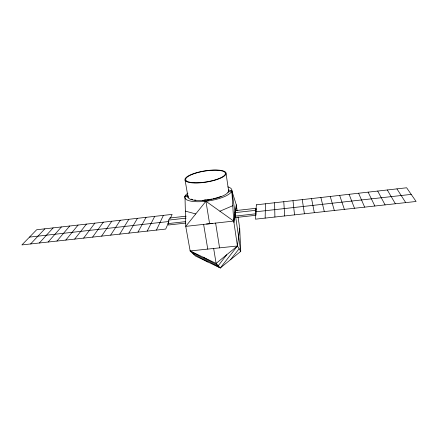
<?xml version="1.0" encoding="UTF-8"?>
<svg xmlns="http://www.w3.org/2000/svg" width="438" height="438" viewBox="0 0 438 438"><rect width="100%" height="100%" fill="white"/><g stroke="black" fill="none" stroke-linecap="round" stroke-linejoin="round"><path stroke-width="0.66" d="M265.154 218.108L265.461 203.796M235.02 211.609A23.51 7.829 -9.2 0 1 235.053 212.638L234.949 216.142L233.952 222.564M235.37 210.629L255.852 208.318L255.984 215.277L235.162 217.593L234.949 216.142L255.787 213.821M238.048 216.87L239.696 228.214L237.434 245.992L220.325 267.957L195.523 256.044L190.147 250.936L185.75 226.369L184.984 196.219L187.864 195.091M235.162 217.593L235.398 216.038M235.107 215.113L235.266 214.078M235.781 210.755L236.493 206.194M190.147 250.936L216.109 263.413L237.434 245.992L190.147 250.936L220.325 267.957L240.752 251.374L237.434 245.992L233.728 221.075L236.29 204.798L231.833 190.722L228.422 190.01L228.663 191.094L227.618 192.857A20.635 6.159 -9.2 0 1 211.74 199.323L200.911 200.577A20.635 6.159 -9.2 0 1 188.099 197.478L185.104 180.292M185.865 223.068L168.367 225.012L168.099 223.594L168.745 220.084L169.648 218.031L186.205 216.164M168.783 222.017L165.706 229.069L21.9 244.919L36.661 229.753L172.112 214.385L170.398 218.31M156.432 230.092L163.39 215.376M147.19 231.111L154.707 216.361M137.992 232.124L146.051 217.341M128.832 233.131L137.439 218.321M119.716 234.138L128.854 219.29M110.633 235.135L120.308 220.265M101.589 236.137L111.789 221.228M92.588 237.128L103.308 222.192M83.62 238.113L94.865 223.15M226.692 254.768L218.261 265.735L203.155 257.188M74.69 239.099L86.45 224.103M230.465 259.723L239.132 248.746M211.264 199.087L205.926 201.261L185.75 226.369L233.728 221.075L231.833 190.722L227.946 192.304M65.799 240.079L78.068 225.055M56.945 241.053L69.724 226.003M48.131 242.028L61.408 226.944M39.349 242.997L53.124 227.886M30.605 243.961L44.879 228.822M219.887 211.209L232.77 205.718M168.745 220.084L186.117 218.129M235.053 212.638L255.721 210.322L255.918 211.768L411.216 194.395M29.505 237.1L169.013 221.491M168.099 223.594L185.608 221.639M204.365 200.078L206.293 199.936M184.984 196.219L188.099 196.969M202.575 200.456L205.926 201.261L233.728 221.075M185.362 211.116L195.737 213.936M192.895 253.547L207.946 262.012M220.325 267.957L216.109 263.413L213.662 248.477M396.954 188.877L405.719 202.613M387.301 189.972L395.383 203.752M377.693 191.061L385.09 204.885M368.123 192.145L374.851 206.013M358.591 193.229L364.651 207.141M349.102 194.308L354.501 208.258M339.653 195.375L344.394 209.369M330.241 196.443L334.336 210.481M320.873 197.511L324.323 211.587M311.544 198.567L314.347 212.682M203.615 224.398L207.76 249.091M205.926 201.261L209.605 223.736M215.611 223.073L219.58 247.859M302.247 199.619L304.421 213.777M226.09 173.826A20.849 5.656 -9.2 0 1 194.034 182.974A20.849 5.656 -9.2 0 1 196.487 172.714A20.849 5.656 -9.2 0 1 226.09 173.826L228.663 191.094M231.833 190.722L235.409 215.042M235.77 217.511L240.752 251.374L239.696 228.214M236.29 204.798L237.172 210.864M255.852 208.318L256.044 209.758M292.995 200.67L294.539 214.866M283.78 201.715L284.7 215.95M274.599 202.756L274.905 217.029M188.088 195.852L188.099 197.478M221.059 196.366A19.885 5.935 -9.2 0 1 212.873 198.836M211.581 199.109A19.885 5.935 -9.2 0 1 210.273 199.356M208.942 199.575A19.885 5.935 -9.2 0 1 207.612 199.772M195.868 200.144A19.885 5.935 -9.2 0 1 194.56 199.974M192.813 199.635A19.885 5.935 -9.2 0 1 191.088 199.087M212.758 223.314A23.51 7.829 -9.2 0 1 206.501 224.01M227.891 186.867A23.827 7.112 -9.2 0 1 224.261 196.706A23.827 7.112 -9.2 0 1 193.623 201.529A23.827 7.112 -9.2 0 1 187.902 193.163M256.361 204.825L255.447 219.175L416.1 201.469L406.645 187.776L256.361 204.825M194.406 182.728A20.093 5.453 -9.2 0 0 225.34 173.93A20.093 5.453 -9.2 0 0 196.865 172.824A20.093 5.453 -9.2 0 0 194.406 182.728"/></g></svg>
